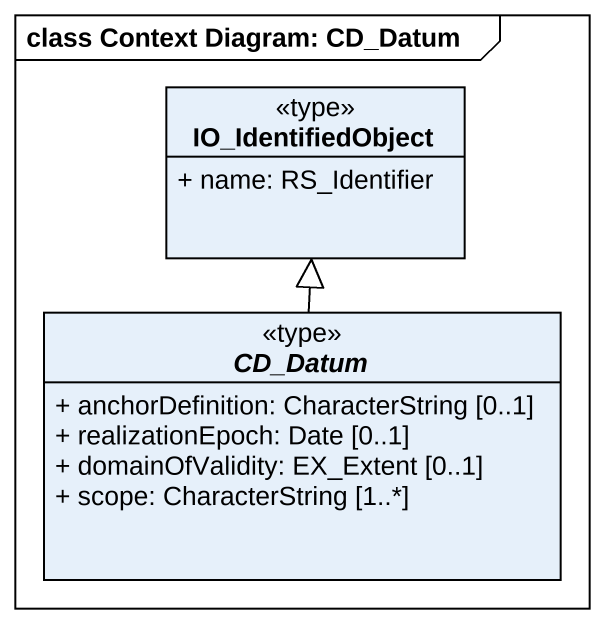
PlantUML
@startuml
mainframe class Context Diagram: CD_Datum
hide circle
hide empty members
skinparam classAttributeIconSize 0
class IO_IdentifiedObject <<type>> {
  + name: RS_Identifier
}
abstract class CD_Datum <<type>> {
  + anchorDefinition: CharacterString [0..1]
  + realizationEpoch: Date [0..1]
  + domainOfValidity: EX_Extent [0..1]
  + scope: CharacterString [1..*]
}
CD_Datum -up-|> IO_IdentifiedObject
@enduml
